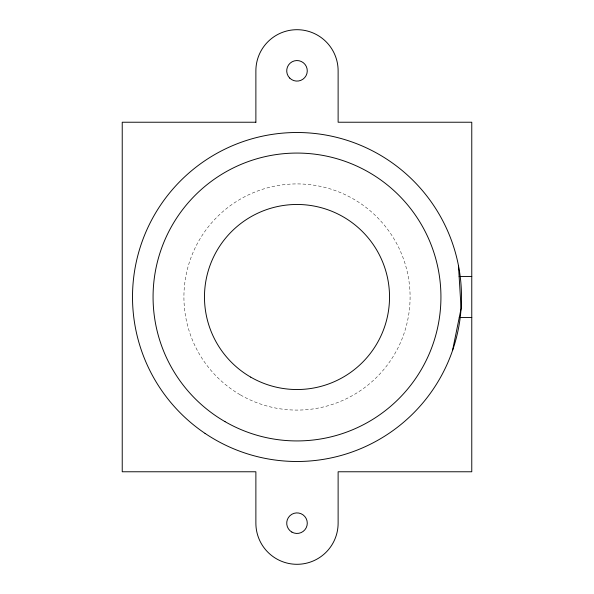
<?xml version="1.0" encoding="UTF-8"?>
<svg xmlns="http://www.w3.org/2000/svg" width="594" height="594" viewBox="0 0 594 594"><rect width="100%" height="100%" fill="white"/><g stroke="black" fill="none" stroke-linecap="round" stroke-linejoin="round"><path stroke-width="0.45" stroke-dasharray="2.97 2.23" d="M240.459 394.936A113.09 113.09 0 0 0 410.09 297A113.09 113.09 0 0 0 240.459 199.064A113.09 113.09 0 0 0 240.459 394.936"/><path stroke-width="0.89" d="M452.531 350.542L461.093 308.464L458.464 265.6M459.132 276.44L471.77 276.44M459.244 317.56L471.77 317.56M255.88 122.23L122.23 122.23L122.23 471.77L255.88 471.77L255.88 523.18A41.12 41.12 0 0 0 297 564.3A41.12 41.12 0 0 0 338.12 523.18L338.12 471.77L471.77 471.77L471.77 122.23L338.12 122.23L338.12 70.82A41.12 41.12 0 0 0 297 29.7A41.12 41.12 0 0 0 255.88 70.82L255.88 122.23M205.027 433.375A164.493 164.493 0 0 0 461.093 308.464A164.493 164.493 0 0 0 224.881 149.161A164.493 164.493 0 0 0 205.027 433.375M225.037 421.651A143.934 143.934 0 0 0 440.934 297A143.934 143.934 0 0 0 225.037 172.349A143.934 143.934 0 0 0 225.037 421.651M291.862 532.083A10.284 10.284 0 0 0 307.284 523.18A10.284 10.284 0 0 0 291.862 514.27A10.284 10.284 0 0 0 291.862 532.083M289.731 78.096A10.284 10.284 0 0 0 306.927 73.485A10.284 10.284 0 0 0 294.342 60.892A10.284 10.284 0 0 0 289.731 78.096M250.735 377.131A92.53 92.53 0 0 0 389.53 297A92.53 92.53 0 0 0 250.735 216.869A92.53 92.53 0 0 0 250.735 377.131"/></g></svg>
